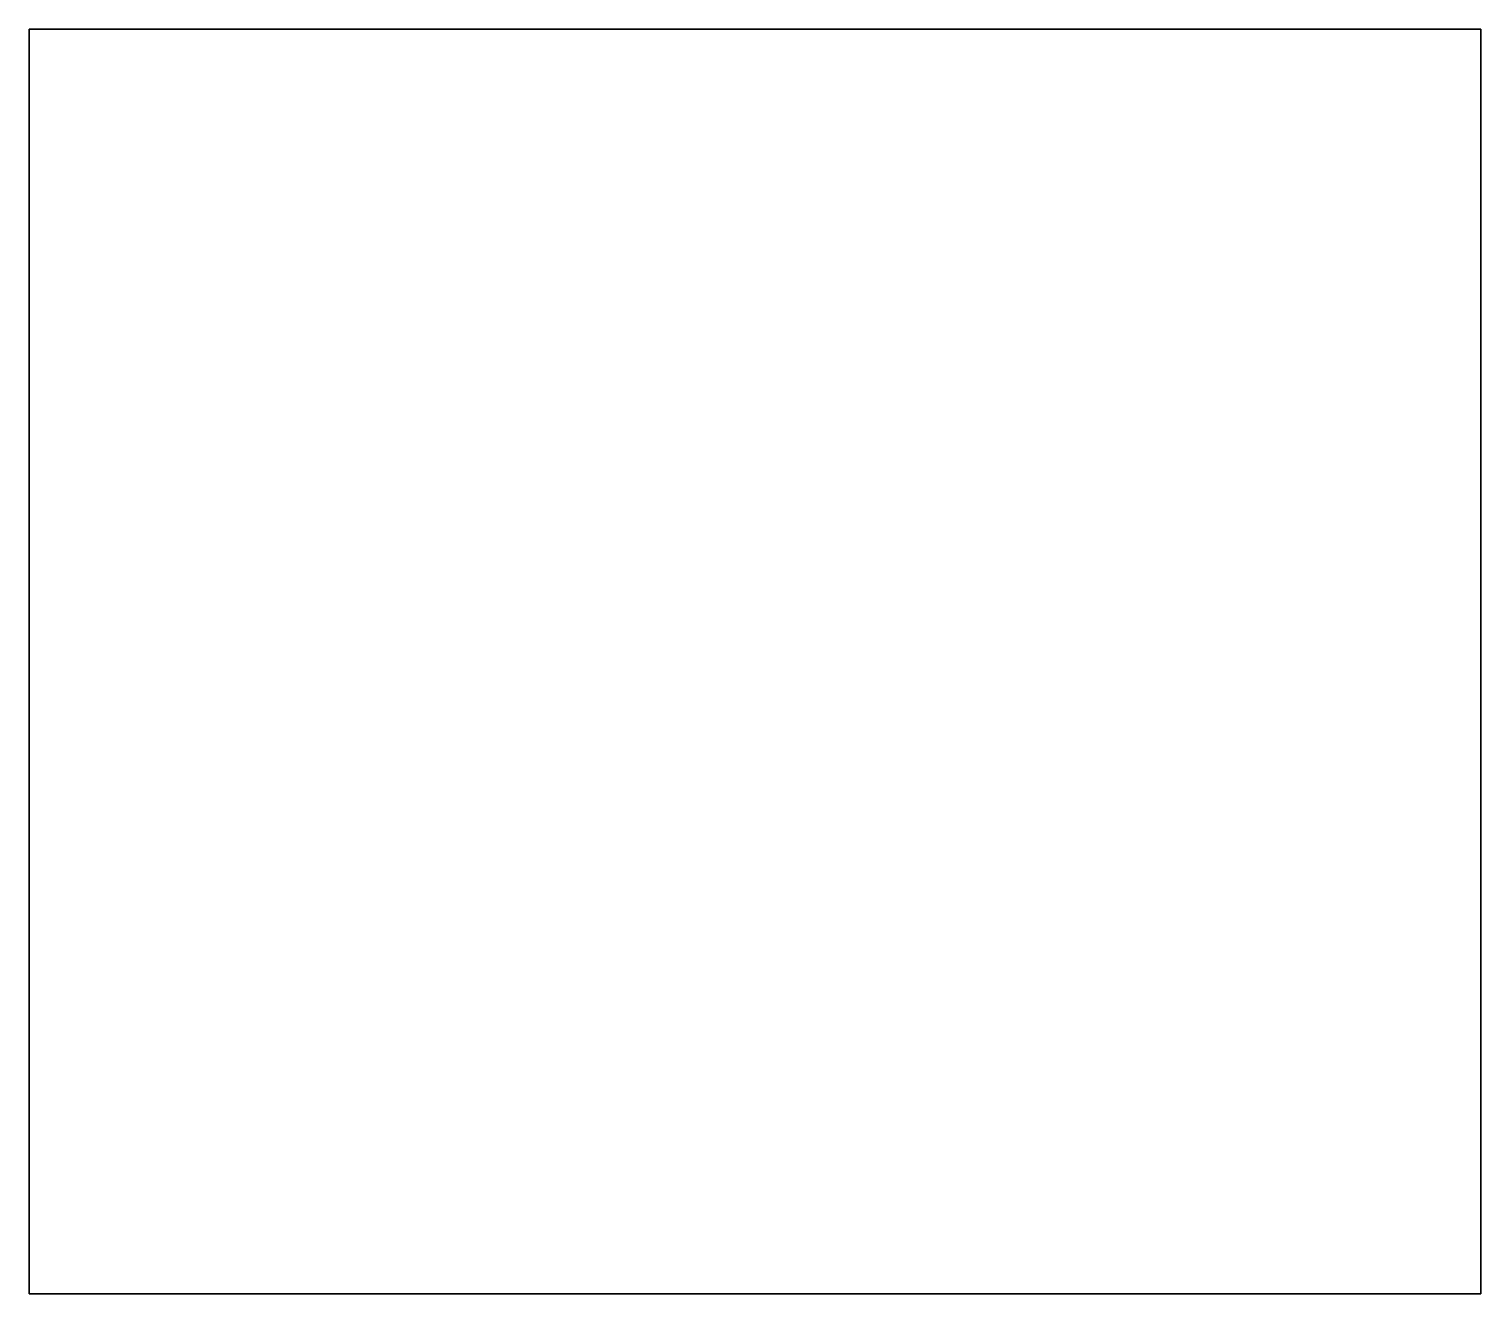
# Model space of a CAD drawing. Header units: millimetres. Extents: x -29 to 163, y -576 to -409.
import ezdxf

# ---------------------------------------------------------------- set-up
doc = ezdxf.new("R2010")
doc.units = ezdxf.units.MM
doc.layers.get('0').update_dxf_attribs({"linetype": 'CONTINUOUS'})

msp = doc.modelspace()

# ---------------------------------------------------------------- linework, layer by layer
for points in [[(-28.81, -408.78), (162.69, -408.78), (162.69, -575.66), (-28.81, -575.66)], [(-28.81, -575.66), (162.69, -575.66), (162.69, -408.78), (-28.81, -408.78)]]:
    msp.add_lwpolyline(points, close=True)

doc.saveas('drawing.dxf')
